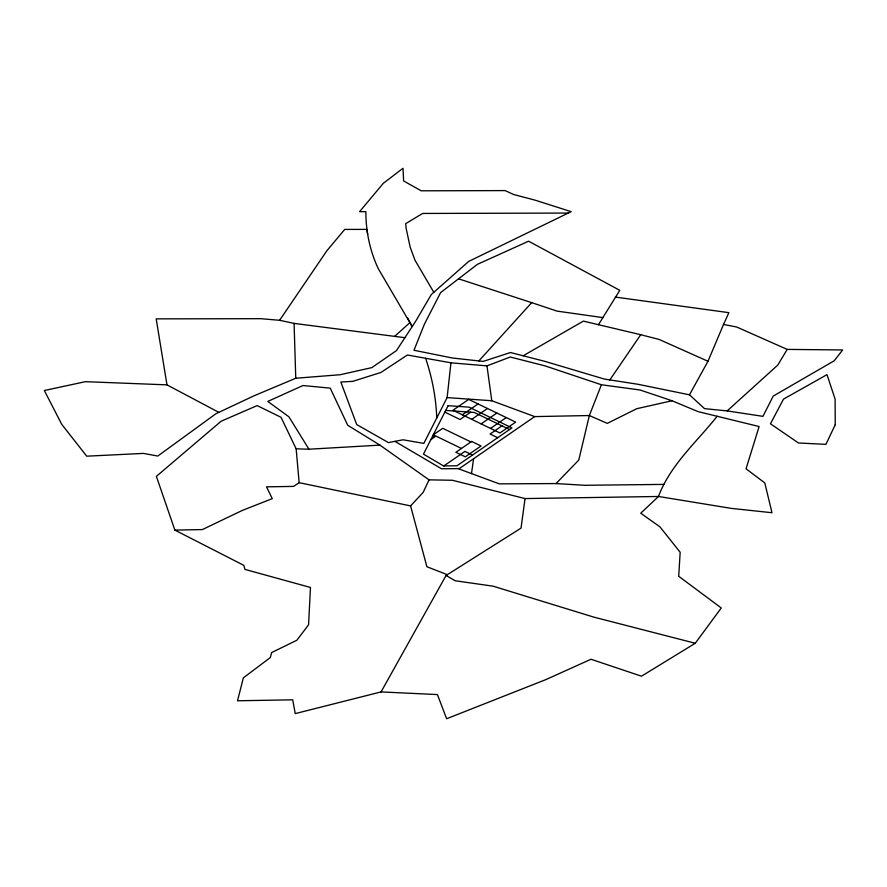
<?xml version="1.0" encoding="UTF-8"?>
<svg xmlns="http://www.w3.org/2000/svg" width="887" height="887" viewBox="0 0 887 887"><rect width="100%" height="100%" fill="white"/><g stroke="black" fill="none" stroke-linecap="round" stroke-linejoin="round"><path stroke-width="1.33" d="M447.126 397.598L450.94 362.816L407.399 355L380.911 372.473L352.826 381.343L340.841 382.031L356.718 424.574L388.439 442.602L403.042 439.797L423.82 443.4L447.126 397.598L491.786 400.747L534.684 416.602L589.345 415.537L607.296 423.376L636.811 408.685L672.024 400.758L698.002 411.59L759.117 426.536L746.056 468.802L764.794 482.905L771.989 512.73L731.376 508.395L658.498 496.476L525.049 498.572L452.448 480.277L429.053 479.845L379.913 445.119L347.704 425.25L330.219 388.129L302.955 385.535L267.796 401.423L288.907 416.823L308.942 449.21L379.913 445.119M525.049 498.572L521.035 528.131L446.083 575.463L381.066 691.915L295.238 713.614L292.71 699.821L237.516 700.774L243.36 677.834L270.302 657.577L271.699 652.544L296.857 640.248L308.576 624.781L310.472 587.46L244.901 569.387L243.858 565.363L174.861 530.104L156.378 476.374L221.129 421.225L257.163 405.592L281.035 417.311L296.158 448.833L299.141 482.672L293.597 486.398L266.51 486.841L272.265 498.649L242.406 510.391L202.402 529.561L174.861 530.104M471.485 473.58L473.603 458.723M672.024 400.758L640.015 389.992L601.408 384.758L589.345 415.537L578.767 460.065L556.049 483.57L499.281 483.858L458.834 468.901L534.684 416.602M598.459 324.697L619.791 290.337L528.608 241.197L477.417 264.337L440.662 292.555L424.452 324.077L413.985 350.265L452.481 358.026L483.149 361.408L510.502 352.527L544.984 361.386L604.413 379.071L638.041 384.293L689.476 394.815L704.522 408.63L727.152 410.914L762.953 416.347L773.198 396.112L834.201 360.787L842.65 349.955L787.201 349.4L736.698 327.015L723.537 324.454L707.981 361.264L689.476 394.815M723.537 324.454L728.892 312.667L615.356 297.078M429.053 479.845L423.188 492.329L410.592 505.912L426.902 566.749L447.303 574.676L446.083 575.463L455.153 580.752L493.094 586.174L593.846 617.13L695.253 643.263L721.264 607.961L678.71 576.284L680.163 552.257L659.983 526.878L640.747 513.218L658.498 496.476C670.184 464.965 696.738 442.014 717.173 416.269M407.532 317.79L412.178 326.538L378.272 268.672C369.934 250.899 365.81 231.296 365.876 211.671L359.568 211.683L383.328 183.31L402.997 168.264L403.618 180.959L421.236 190.805L505.147 190.594L513.628 194.508L534.994 200.129L571.173 211.66L468.713 261.399L431.359 294.473L415.715 321.161L396.434 350.631L371.819 367.628L340.198 374.724L295.759 378.239L253.627 395.979L215.929 413.73L157.808 456.04L143.428 453.401L86.726 456.184L61.702 424.296L44.35 390.513L85.418 381.676L166.978 384.858L218.712 412.289M787.201 349.4L777.733 365.134L727.152 410.914M166.978 384.858L156.201 318.865L260.867 318.688L279.605 320.296L326.926 250.677L344.721 229.423L366.952 229.378L367.639 234.301M609.735 380.057L640.736 334.721L658.963 339.377L707.981 361.264M478.869 360.909L531.69 302.644L557.047 311.115L603.093 317.635M394.66 336.373L410.06 322.469M462.338 414.794L478.071 403.951M430.849 439.63L434.874 436.847L432.778 435.839M470.664 412.178L460.054 419.496L444.83 412.133M471.729 419.34L487.473 408.486M481.131 423.886L496.864 413.032M490.522 428.421L506.266 417.577M443.866 465.919L464.943 451.383L472.527 455.053M501.975 425.86L490.123 434.031L497.707 437.69M695.253 643.263L641.489 676.193L590.997 659.252L545.771 679.653L446.627 718.736L437.424 694.576L381.066 691.915M523.164 355.787L583.358 321.116L640.736 334.721M450.94 362.816L486.974 365.876L510.247 357.017L545.117 365.899L601.408 384.758M664.019 484.391L584.744 485.289L556.049 483.57M459.255 468.613L441.504 468.768L394.915 441.36M568.301 213.068L422.678 213.445L405.681 223.646L406.124 228.236L410.171 247.174L415.005 260.246L433.821 292.3M296.158 448.833L308.942 449.21M445.706 410.415L474.19 412.422L509.559 429.519M279.605 320.296L294.085 323.389L404.849 337.692M299.141 482.672L410.592 505.912M458.756 278.895L531.69 302.644M470.919 441.937L442.735 428.31L433.288 434.818L461.484 448.456M425.616 358.27C432.124 377.507 436.016 397.664 436.759 417.977M486.974 365.876L491.786 400.747M294.085 323.389L295.759 378.239M835.244 424.729L825.919 444.365L798.488 442.979L770.459 423.786L783.487 399.128L827.006 374.636L835.111 399.15L835.244 424.729M448.112 405.692L423.476 454.122L443.533 465.919L456.938 465.797L511.932 427.889L469.068 407.166L448.112 405.692M468.68 399.405L452.947 410.26L499.924 432.967L515.657 422.123L468.68 399.405M471.64 441.449L455.907 452.292L465.298 456.838L481.042 445.984L471.64 441.449"/></g></svg>
